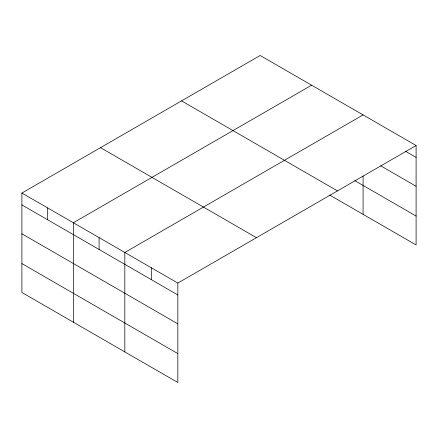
<?xml version="1.0" encoding="UTF-8"?>
<svg xmlns="http://www.w3.org/2000/svg" width="438" height="438" viewBox="0 0 438 438"><rect width="100%" height="100%" fill="white"/><g stroke="black" fill="none" stroke-linecap="round" stroke-linejoin="round"><path stroke-width="0.66" d="M416.1 145.515L260.167 55.489L21.9 193.049L21.9 292.485L177.833 382.511L177.833 283.074L416.1 145.515L416.1 244.951L329.754 195.096M311.626 85.196L73.36 222.756L73.36 322.198M363.086 114.904L124.814 252.469L124.814 351.906M405.495 151.252L416.1 157.373M380.753 165.871L416.1 186.276M354.895 180.713L416.1 216.049M181.54 100.882L337.474 190.908M100.526 147.655L256.46 237.681M21.9 193.049L177.833 283.074M21.9 204.913L177.833 294.938M21.9 233.81L177.833 323.841M21.9 263.588L177.833 353.614M363.086 175.966L363.086 214.341M151.324 267.771L151.324 279.636M99.087 237.615L99.087 249.474M47.627 207.902L47.627 219.766"/></g></svg>
